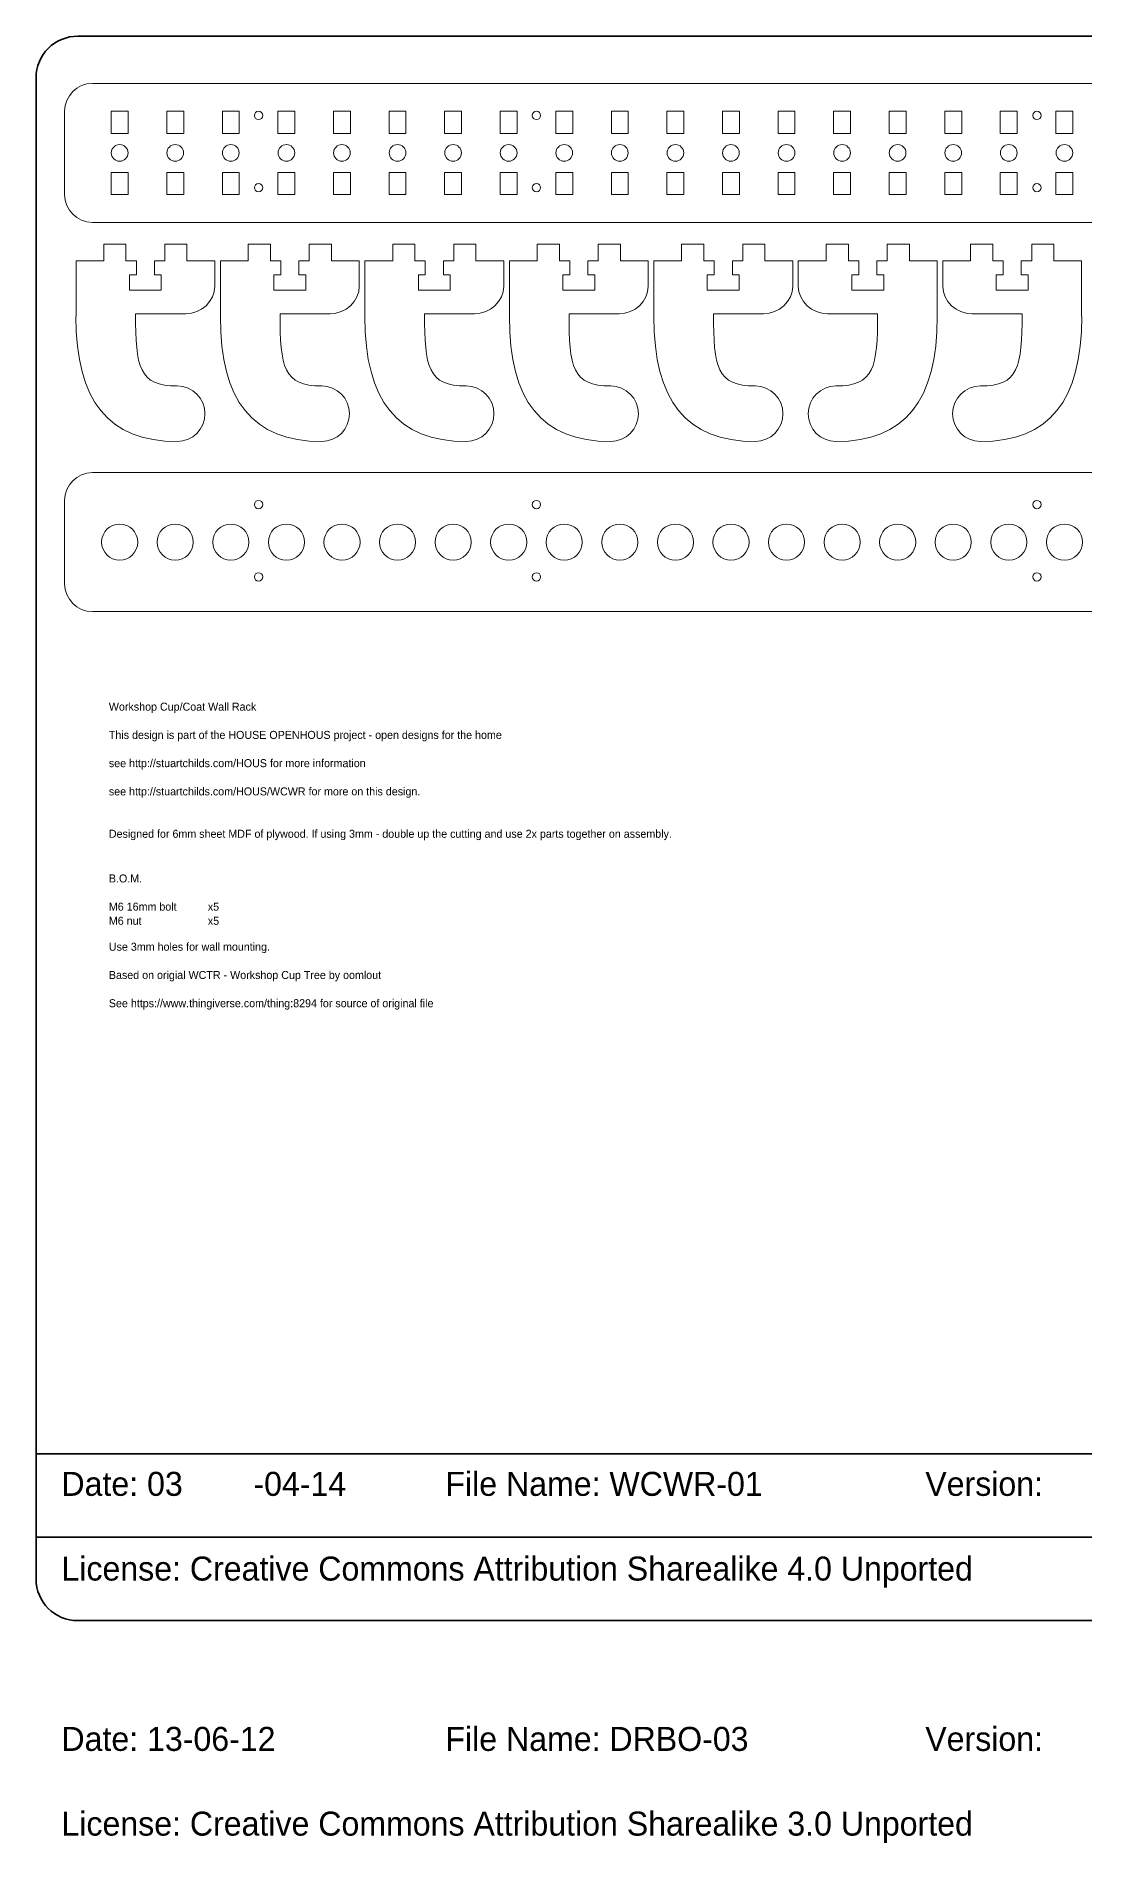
# Model space of a CAD drawing. Header units: inches. Extents: x 15 to 785, y -665 to -15.
# Drawn here: x 15 to 392, y -665 to -15 of the extents above; entities that cross this region are included whole.
import ezdxf

# ---------------------------------------------------------------- set-up
doc = ezdxf.new("R2010")
doc.units = ezdxf.units.IN
doc.header["$MEASUREMENT"] = 0
doc.layers.add('Layer 1', color=7, linetype='Continuous')

# ---------------------------------------------------------------- blocks, each defined once
blk = doc.blocks.new('block 2')
at = {"layer": 'Layer 1', "color": 179, "lineweight": 35, "true_color": 0x231f20}
blk.add_lwpolyline([(785, -555), (15, -555), (15, -525), (785, -525), (785, -555)], dxfattribs=at)
blk.add_open_spline([(785, -570), (785, -578.28), (778.28, -585), (770, -585), (770, -585), (30, -585), (30, -585), (21.72, -585), (15, -578.28), (15, -570), (15, -570), (15, -30), (15, -30), (15, -21.72), (21.72, -15), (30, -15), (30, -15), (770, -15), (770, -15), (778.28, -15), (785, -21.72), (785, -30), (785, -30), (785, -570), (785, -570)], degree=3, knots=[0, 0, 0, 0, 1, 1, 1, 2, 2, 2, 3, 3, 3, 4, 4, 4, 5, 5, 5, 6, 6, 6, 7, 7, 7, 8, 8, 8, 8], dxfattribs=at)

msp = doc.modelspace()

# ---------------------------------------------------------------- linework, layer by layer
at = {"layer": 'Layer 1', "color": 179, "lineweight": 9, "true_color": 0x231f20}
for points in [[(48.12, -42.01), (48.12, -50.01), (42.02, -50.01), (42.02, -42.01), (48.12, -42.01)], [(68.12, -42.01), (68.12, -50.01), (62.02, -50.01), (62.02, -42.01), (68.12, -42.01)], [(88.12, -42.01), (88.12, -50.01), (82.02, -50.01), (82.02, -42.01), (88.12, -42.01)], [(108.12, -42.01), (108.12, -50.01), (102.02, -50.01), (102.02, -42.01), (108.12, -42.01)], [(128.12, -42.01), (128.12, -50.01), (122.02, -50.01), (122.02, -42.01), (128.12, -42.01)], [(148.12, -42.01), (148.12, -50.01), (142.02, -50.01), (142.02, -42.01), (148.12, -42.01)], [(168.12, -42.01), (168.12, -50.01), (162.02, -50.01), (162.02, -42.01), (168.12, -42.01)], [(188.12, -42.01), (188.12, -50.01), (182.02, -50.01), (182.02, -42.01), (188.12, -42.01)], [(208.12, -42.01), (208.12, -50.01), (202.02, -50.01), (202.02, -42.01), (208.12, -42.01)], [(228.12, -42.01), (228.12, -50.01), (222.02, -50.01), (222.02, -42.01), (228.12, -42.01)], [(248.12, -42.01), (248.12, -50.01), (242.02, -50.01), (242.02, -42.01), (248.12, -42.01)], [(268.12, -42.01), (268.12, -50.01), (262.02, -50.01), (262.02, -42.01), (268.12, -42.01)], [(288.12, -42.01), (288.12, -50.01), (282.02, -50.01), (282.02, -42.01), (288.12, -42.01)], [(308.12, -42.01), (308.12, -50.01), (302.02, -50.01), (302.02, -42.01), (308.12, -42.01)], [(328.12, -42.01), (328.12, -50.01), (322.02, -50.01), (322.02, -42.01), (328.12, -42.01)], [(348.12, -42.01), (348.12, -50.01), (342.02, -50.01), (342.02, -42.01), (348.12, -42.01)], [(368.12, -42.01), (368.12, -50.01), (362.02, -50.01), (362.02, -42.01), (368.12, -42.01)], [(388.12, -42.01), (388.12, -50.01), (382.02, -50.01), (382.02, -42.01), (388.12, -42.01)], [(48.12, -64.01), (48.12, -72.01), (42.02, -72.01), (42.02, -64.01), (48.12, -64.01)], [(68.12, -64.01), (68.12, -72.01), (62.02, -72.01), (62.02, -64.01), (68.12, -64.01)], [(88.12, -64.01), (88.12, -72.01), (82.02, -72.01), (82.02, -64.01), (88.12, -64.01)], [(108.12, -64.01), (108.12, -72.01), (102.02, -72.01), (102.02, -64.01), (108.12, -64.01)], [(128.12, -64.01), (128.12, -72.01), (122.02, -72.01), (122.02, -64.01), (128.12, -64.01)], [(148.12, -64.01), (148.12, -72.01), (142.02, -72.01), (142.02, -64.01), (148.12, -64.01)], [(168.12, -64.01), (168.12, -72.01), (162.02, -72.01), (162.02, -64.01), (168.12, -64.01)], [(188.12, -64.01), (188.12, -72.01), (182.02, -72.01), (182.02, -64.01), (188.12, -64.01)], [(208.12, -64.01), (208.12, -72.01), (202.02, -72.01), (202.02, -64.01), (208.12, -64.01)], [(228.12, -64.01), (228.12, -72.01), (222.02, -72.01), (222.02, -64.01), (228.12, -64.01)], [(248.12, -64.01), (248.12, -72.01), (242.02, -72.01), (242.02, -64.01), (248.12, -64.01)], [(268.12, -64.01), (268.12, -72.01), (262.02, -72.01), (262.02, -64.01), (268.12, -64.01)], [(288.12, -64.01), (288.12, -72.01), (282.02, -72.01), (282.02, -64.01), (288.12, -64.01)], [(308.12, -64.01), (308.12, -72.01), (302.02, -72.01), (302.02, -64.01), (308.12, -64.01)], [(328.12, -64.01), (328.12, -72.01), (322.02, -72.01), (322.02, -64.01), (328.12, -64.01)], [(348.12, -64.01), (348.12, -72.01), (342.02, -72.01), (342.02, -64.01), (348.12, -64.01)], [(368.12, -64.01), (368.12, -72.01), (362.02, -72.01), (362.02, -64.01), (368.12, -64.01)], [(388.12, -64.01), (388.12, -72.01), (382.02, -72.01), (382.02, -64.01), (388.12, -64.01)]]:
    msp.add_lwpolyline(points, dxfattribs=at)
for points, knots in [([(545.27, -72.01), (545.27, -77.53), (540.79, -82.01), (535.27, -82.01), (535.27, -82.01), (35.27, -82.01), (35.27, -82.01), (29.75, -82.01), (25.27, -77.53), (25.27, -72.01), (25.27, -72.01), (25.27, -42.01), (25.27, -42.01), (25.27, -36.49), (29.75, -32.01), (35.27, -32.01), (35.27, -32.01), (535.27, -32.01), (535.27, -32.01), (540.79, -32.01), (545.27, -36.49), (545.27, -42.01), (545.27, -42.01), (545.27, -72.01), (545.27, -72.01)], [0, 0, 0, 0, 1, 1, 1, 2, 2, 2, 3, 3, 3, 4, 4, 4, 5, 5, 5, 6, 6, 6, 7, 7, 7, 8, 8, 8, 8]), ([(96.57, -43.51), (96.57, -44.34), (95.9, -45.01), (95.07, -45.01), (94.24, -45.01), (93.57, -44.34), (93.57, -43.51), (93.57, -42.68), (94.24, -42.01), (95.07, -42.01), (95.9, -42.01), (96.57, -42.68), (96.57, -43.51)], [0, 0, 0, 0, 1, 1, 1, 2, 2, 2, 3, 3, 3, 4, 4, 4, 4]), ([(196.57, -43.51), (196.57, -44.34), (195.9, -45.01), (195.07, -45.01), (194.24, -45.01), (193.57, -44.34), (193.57, -43.51), (193.57, -42.68), (194.24, -42.01), (195.07, -42.01), (195.9, -42.01), (196.57, -42.68), (196.57, -43.51)], [0, 0, 0, 0, 1, 1, 1, 2, 2, 2, 3, 3, 3, 4, 4, 4, 4]), ([(376.7, -43.51), (376.7, -44.34), (376.03, -45.01), (375.2, -45.01), (374.37, -45.01), (373.7, -44.34), (373.7, -43.51), (373.7, -42.68), (374.37, -42.01), (375.2, -42.01), (376.03, -42.01), (376.7, -42.68), (376.7, -43.51)], [0, 0, 0, 0, 1, 1, 1, 2, 2, 2, 3, 3, 3, 4, 4, 4, 4]), ([(48.07, -57.01), (48.07, -58.67), (46.73, -60.01), (45.07, -60.01), (43.42, -60.01), (42.07, -58.67), (42.07, -57.01), (42.07, -55.35), (43.42, -54.01), (45.07, -54.01), (46.73, -54.01), (48.07, -55.35), (48.07, -57.01)], [0, 0, 0, 0, 1, 1, 1, 2, 2, 2, 3, 3, 3, 4, 4, 4, 4]), ([(68.07, -57.01), (68.07, -58.67), (66.73, -60.01), (65.07, -60.01), (63.42, -60.01), (62.07, -58.67), (62.07, -57.01), (62.07, -55.35), (63.42, -54.01), (65.07, -54.01), (66.73, -54.01), (68.07, -55.35), (68.07, -57.01)], [0, 0, 0, 0, 1, 1, 1, 2, 2, 2, 3, 3, 3, 4, 4, 4, 4]), ([(88.07, -57.01), (88.07, -58.67), (86.73, -60.01), (85.07, -60.01), (83.42, -60.01), (82.07, -58.67), (82.07, -57.01), (82.07, -55.35), (83.42, -54.01), (85.07, -54.01), (86.73, -54.01), (88.07, -55.35), (88.07, -57.01)], [0, 0, 0, 0, 1, 1, 1, 2, 2, 2, 3, 3, 3, 4, 4, 4, 4]), ([(108.07, -57.01), (108.07, -58.67), (106.73, -60.01), (105.07, -60.01), (103.42, -60.01), (102.07, -58.67), (102.07, -57.01), (102.07, -55.35), (103.42, -54.01), (105.07, -54.01), (106.73, -54.01), (108.07, -55.35), (108.07, -57.01)], [0, 0, 0, 0, 1, 1, 1, 2, 2, 2, 3, 3, 3, 4, 4, 4, 4]), ([(128.07, -57.01), (128.07, -58.67), (126.73, -60.01), (125.07, -60.01), (123.42, -60.01), (122.07, -58.67), (122.07, -57.01), (122.07, -55.35), (123.42, -54.01), (125.07, -54.01), (126.73, -54.01), (128.07, -55.35), (128.07, -57.01)], [0, 0, 0, 0, 1, 1, 1, 2, 2, 2, 3, 3, 3, 4, 4, 4, 4]), ([(148.07, -57.01), (148.07, -58.67), (146.73, -60.01), (145.07, -60.01), (143.42, -60.01), (142.07, -58.67), (142.07, -57.01), (142.07, -55.35), (143.42, -54.01), (145.07, -54.01), (146.73, -54.01), (148.07, -55.35), (148.07, -57.01)], [0, 0, 0, 0, 1, 1, 1, 2, 2, 2, 3, 3, 3, 4, 4, 4, 4]), ([(168.07, -57.01), (168.07, -58.67), (166.73, -60.01), (165.07, -60.01), (163.42, -60.01), (162.07, -58.67), (162.07, -57.01), (162.07, -55.35), (163.42, -54.01), (165.07, -54.01), (166.73, -54.01), (168.07, -55.35), (168.07, -57.01)], [0, 0, 0, 0, 1, 1, 1, 2, 2, 2, 3, 3, 3, 4, 4, 4, 4]), ([(188.07, -57.01), (188.07, -58.67), (186.73, -60.01), (185.07, -60.01), (183.42, -60.01), (182.07, -58.67), (182.07, -57.01), (182.07, -55.35), (183.42, -54.01), (185.07, -54.01), (186.73, -54.01), (188.07, -55.35), (188.07, -57.01)], [0, 0, 0, 0, 1, 1, 1, 2, 2, 2, 3, 3, 3, 4, 4, 4, 4]), ([(208.07, -57.01), (208.07, -58.67), (206.73, -60.01), (205.07, -60.01), (203.42, -60.01), (202.07, -58.67), (202.07, -57.01), (202.07, -55.35), (203.42, -54.01), (205.07, -54.01), (206.73, -54.01), (208.07, -55.35), (208.07, -57.01)], [0, 0, 0, 0, 1, 1, 1, 2, 2, 2, 3, 3, 3, 4, 4, 4, 4]), ([(228.07, -57.01), (228.07, -58.67), (226.73, -60.01), (225.07, -60.01), (223.42, -60.01), (222.07, -58.67), (222.07, -57.01), (222.07, -55.35), (223.42, -54.01), (225.07, -54.01), (226.73, -54.01), (228.07, -55.35), (228.07, -57.01)], [0, 0, 0, 0, 1, 1, 1, 2, 2, 2, 3, 3, 3, 4, 4, 4, 4]), ([(248.07, -57.01), (248.07, -58.67), (246.73, -60.01), (245.07, -60.01), (243.42, -60.01), (242.07, -58.67), (242.07, -57.01), (242.07, -55.35), (243.42, -54.01), (245.07, -54.01), (246.73, -54.01), (248.07, -55.35), (248.07, -57.01)], [0, 0, 0, 0, 1, 1, 1, 2, 2, 2, 3, 3, 3, 4, 4, 4, 4]), ([(268.07, -57.01), (268.07, -58.67), (266.73, -60.01), (265.07, -60.01), (263.42, -60.01), (262.07, -58.67), (262.07, -57.01), (262.07, -55.35), (263.42, -54.01), (265.07, -54.01), (266.73, -54.01), (268.07, -55.35), (268.07, -57.01)], [0, 0, 0, 0, 1, 1, 1, 2, 2, 2, 3, 3, 3, 4, 4, 4, 4]), ([(288.07, -57.01), (288.07, -58.67), (286.73, -60.01), (285.07, -60.01), (283.42, -60.01), (282.07, -58.67), (282.07, -57.01), (282.07, -55.35), (283.42, -54.01), (285.07, -54.01), (286.73, -54.01), (288.07, -55.35), (288.07, -57.01)], [0, 0, 0, 0, 1, 1, 1, 2, 2, 2, 3, 3, 3, 4, 4, 4, 4]), ([(308.07, -57.01), (308.07, -58.67), (306.73, -60.01), (305.07, -60.01), (303.42, -60.01), (302.07, -58.67), (302.07, -57.01), (302.07, -55.35), (303.42, -54.01), (305.07, -54.01), (306.73, -54.01), (308.07, -55.35), (308.07, -57.01)], [0, 0, 0, 0, 1, 1, 1, 2, 2, 2, 3, 3, 3, 4, 4, 4, 4]), ([(328.07, -57.01), (328.07, -58.67), (326.73, -60.01), (325.07, -60.01), (323.42, -60.01), (322.07, -58.67), (322.07, -57.01), (322.07, -55.35), (323.42, -54.01), (325.07, -54.01), (326.73, -54.01), (328.07, -55.35), (328.07, -57.01)], [0, 0, 0, 0, 1, 1, 1, 2, 2, 2, 3, 3, 3, 4, 4, 4, 4]), ([(348.07, -57.01), (348.07, -58.67), (346.73, -60.01), (345.07, -60.01), (343.42, -60.01), (342.07, -58.67), (342.07, -57.01), (342.07, -55.35), (343.42, -54.01), (345.07, -54.01), (346.73, -54.01), (348.07, -55.35), (348.07, -57.01)], [0, 0, 0, 0, 1, 1, 1, 2, 2, 2, 3, 3, 3, 4, 4, 4, 4]), ([(368.08, -57.01), (368.08, -58.67), (366.73, -60.01), (365.08, -60.01), (363.42, -60.01), (362.07, -58.67), (362.07, -57.01), (362.07, -55.35), (363.42, -54.01), (365.08, -54.01), (366.73, -54.01), (368.08, -55.35), (368.08, -57.01)], [0, 0, 0, 0, 1, 1, 1, 2, 2, 2, 3, 3, 3, 4, 4, 4, 4]), ([(388.08, -57.01), (388.08, -58.67), (386.73, -60.01), (385.08, -60.01), (383.42, -60.01), (382.07, -58.67), (382.07, -57.01), (382.07, -55.35), (383.42, -54.01), (385.08, -54.01), (386.73, -54.01), (388.08, -55.35), (388.08, -57.01)], [0, 0, 0, 0, 1, 1, 1, 2, 2, 2, 3, 3, 3, 4, 4, 4, 4]), ([(96.57, -69.51), (96.57, -70.34), (95.9, -71.01), (95.07, -71.01), (94.24, -71.01), (93.57, -70.34), (93.57, -69.51), (93.57, -68.68), (94.24, -68.01), (95.07, -68.01), (95.9, -68.01), (96.57, -68.68), (96.57, -69.51)], [0, 0, 0, 0, 1, 1, 1, 2, 2, 2, 3, 3, 3, 4, 4, 4, 4]), ([(196.57, -69.51), (196.57, -70.34), (195.9, -71.01), (195.07, -71.01), (194.24, -71.01), (193.57, -70.34), (193.57, -69.51), (193.57, -68.68), (194.24, -68.01), (195.07, -68.01), (195.9, -68.01), (196.57, -68.68), (196.57, -69.51)], [0, 0, 0, 0, 1, 1, 1, 2, 2, 2, 3, 3, 3, 4, 4, 4, 4]), ([(376.7, -69.51), (376.7, -70.34), (376.03, -71.01), (375.2, -71.01), (374.37, -71.01), (373.7, -70.34), (373.7, -69.51), (373.7, -68.68), (374.37, -68.01), (375.2, -68.01), (376.03, -68.01), (376.7, -68.68), (376.7, -69.51)], [0, 0, 0, 0, 1, 1, 1, 2, 2, 2, 3, 3, 3, 4, 4, 4, 4]), ([(79.32, -104.92), (79.32, -110.44), (74.34, -114.86), (68.83, -114.86), (68.83, -114.86), (65.83, -114.86), (65.83, -114.86), (65.83, -114.86), (50.8, -114.86), (50.8, -114.86), (50.8, -134.17), (51.99, -140.84), (65.79, -140.84), (71.3, -140.84), (75.78, -145.31), (75.78, -150.83), (75.78, -156.35), (71.3, -160.82), (65.79, -160.82), (40.96, -160.82), (29.32, -146.2), (29.32, -115.86), (29.32, -115.86), (29.36, -115.86), (29.36, -115.86), (29.36, -115.86), (29.36, -95.88), (29.36, -95.88), (29.36, -95.88), (39.33, -95.88), (39.33, -95.88), (39.33, -95.88), (39.33, -95.85), (39.33, -95.85), (39.33, -95.85), (39.33, -89.86), (39.33, -89.86), (39.33, -89.86), (47.32, -89.86), (47.32, -89.86), (47.32, -89.86), (47.32, -95.85), (47.32, -95.85), (47.32, -95.85), (51.07, -95.85), (51.07, -95.85), (51.07, -95.85), (51.07, -100.85), (51.07, -100.85), (51.07, -100.85), (48.57, -100.85), (48.57, -100.85), (48.57, -100.85), (48.57, -106.34), (48.57, -106.34), (48.57, -106.34), (51.07, -106.34), (51.07, -106.34), (51.07, -106.34), (57.57, -106.34), (57.57, -106.34), (57.57, -106.34), (60.06, -106.34), (60.06, -106.34), (60.06, -106.34), (60.06, -100.85), (60.06, -100.85), (60.06, -100.85), (57.57, -100.85), (57.57, -100.85), (57.57, -100.85), (57.57, -95.85), (57.57, -95.85), (57.57, -95.85), (61.31, -95.85), (61.31, -95.85), (61.31, -95.85), (61.31, -89.86), (61.31, -89.86), (61.31, -89.86), (69.3, -89.86), (69.3, -89.86), (69.3, -89.86), (69.3, -95.85), (69.3, -95.85), (69.3, -95.85), (69.3, -95.88), (69.3, -95.88), (69.3, -95.88), (79.32, -95.88), (79.32, -95.88), (79.32, -95.88), (79.32, -104.92), (79.32, -104.92)], [0, 0, 0, 0, 1, 1, 1, 2, 2, 2, 3, 3, 3, 4, 4, 4, 5, 5, 5, 6, 6, 6, 7, 7, 7, 8, 8, 8, 9, 9, 9, 10, 10, 10, 11, 11, 11, 12, 12, 12, 13, 13, 13, 14, 14, 14, 15, 15, 15, 16, 16, 16, 17, 17, 17, 18, 18, 18, 19, 19, 19, 20, 20, 20, 21, 21, 21, 22, 22, 22, 23, 23, 23, 24, 24, 24, 25, 25, 25, 26, 26, 26, 27, 27, 27, 28, 28, 28, 29, 29, 29, 30, 30, 30, 31, 31, 31, 31]), ([(131.32, -104.92), (131.32, -110.44), (126.34, -114.86), (120.83, -114.86), (120.83, -114.86), (117.83, -114.86), (117.83, -114.86), (117.83, -114.86), (102.8, -114.86), (102.8, -114.86), (102.8, -134.17), (103.99, -140.84), (117.79, -140.84), (123.3, -140.84), (127.78, -145.31), (127.78, -150.83), (127.78, -156.35), (123.3, -160.82), (117.79, -160.82), (92.96, -160.82), (81.32, -146.2), (81.32, -115.86), (81.32, -115.86), (81.36, -115.86), (81.36, -115.86), (81.36, -115.86), (81.36, -95.88), (81.36, -95.88), (81.36, -95.88), (91.33, -95.88), (91.33, -95.88), (91.33, -95.88), (91.33, -95.85), (91.33, -95.85), (91.33, -95.85), (91.33, -89.86), (91.33, -89.86), (91.33, -89.86), (99.32, -89.86), (99.32, -89.86), (99.32, -89.86), (99.32, -95.85), (99.32, -95.85), (99.32, -95.85), (103.07, -95.85), (103.07, -95.85), (103.07, -95.85), (103.07, -100.85), (103.07, -100.85), (103.07, -100.85), (100.57, -100.85), (100.57, -100.85), (100.57, -100.85), (100.57, -106.34), (100.57, -106.34), (100.57, -106.34), (103.07, -106.34), (103.07, -106.34), (103.07, -106.34), (109.57, -106.34), (109.57, -106.34), (109.57, -106.34), (112.06, -106.34), (112.06, -106.34), (112.06, -106.34), (112.06, -100.85), (112.06, -100.85), (112.06, -100.85), (109.57, -100.85), (109.57, -100.85), (109.57, -100.85), (109.57, -95.85), (109.57, -95.85), (109.57, -95.85), (113.31, -95.85), (113.31, -95.85), (113.31, -95.85), (113.31, -89.86), (113.31, -89.86), (113.31, -89.86), (121.31, -89.86), (121.31, -89.86), (121.31, -89.86), (121.31, -95.85), (121.31, -95.85), (121.31, -95.85), (121.31, -95.88), (121.31, -95.88), (121.31, -95.88), (131.32, -95.88), (131.32, -95.88), (131.32, -95.88), (131.32, -104.92), (131.32, -104.92)], [0, 0, 0, 0, 1, 1, 1, 2, 2, 2, 3, 3, 3, 4, 4, 4, 5, 5, 5, 6, 6, 6, 7, 7, 7, 8, 8, 8, 9, 9, 9, 10, 10, 10, 11, 11, 11, 12, 12, 12, 13, 13, 13, 14, 14, 14, 15, 15, 15, 16, 16, 16, 17, 17, 17, 18, 18, 18, 19, 19, 19, 20, 20, 20, 21, 21, 21, 22, 22, 22, 23, 23, 23, 24, 24, 24, 25, 25, 25, 26, 26, 26, 27, 27, 27, 28, 28, 28, 29, 29, 29, 30, 30, 30, 31, 31, 31, 31]), ([(183.32, -104.92), (183.32, -110.44), (178.34, -114.86), (172.83, -114.86), (172.83, -114.86), (169.83, -114.86), (169.83, -114.86), (169.83, -114.86), (154.8, -114.86), (154.8, -114.86), (154.8, -134.17), (155.99, -140.84), (169.79, -140.84), (175.3, -140.84), (179.78, -145.31), (179.78, -150.83), (179.78, -156.35), (175.3, -160.82), (169.79, -160.82), (144.96, -160.82), (133.32, -146.2), (133.32, -115.86), (133.32, -115.86), (133.36, -115.86), (133.36, -115.86), (133.36, -115.86), (133.36, -95.88), (133.36, -95.88), (133.36, -95.88), (143.33, -95.88), (143.33, -95.88), (143.33, -95.88), (143.33, -95.85), (143.33, -95.85), (143.33, -95.85), (143.33, -89.86), (143.33, -89.86), (143.33, -89.86), (151.32, -89.86), (151.32, -89.86), (151.32, -89.86), (151.32, -95.85), (151.32, -95.85), (151.32, -95.85), (155.07, -95.85), (155.07, -95.85), (155.07, -95.85), (155.07, -100.85), (155.07, -100.85), (155.07, -100.85), (152.57, -100.85), (152.57, -100.85), (152.57, -100.85), (152.57, -106.34), (152.57, -106.34), (152.57, -106.34), (155.07, -106.34), (155.07, -106.34), (155.07, -106.34), (161.57, -106.34), (161.57, -106.34), (161.57, -106.34), (164.06, -106.34), (164.06, -106.34), (164.06, -106.34), (164.06, -100.85), (164.06, -100.85), (164.06, -100.85), (161.57, -100.85), (161.57, -100.85), (161.57, -100.85), (161.57, -95.85), (161.57, -95.85), (161.57, -95.85), (165.31, -95.85), (165.31, -95.85), (165.31, -95.85), (165.31, -89.86), (165.31, -89.86), (165.31, -89.86), (173.31, -89.86), (173.31, -89.86), (173.31, -89.86), (173.31, -95.85), (173.31, -95.85), (173.31, -95.85), (173.31, -95.88), (173.31, -95.88), (173.31, -95.88), (183.32, -95.88), (183.32, -95.88), (183.32, -95.88), (183.32, -104.92), (183.32, -104.92)], [0, 0, 0, 0, 1, 1, 1, 2, 2, 2, 3, 3, 3, 4, 4, 4, 5, 5, 5, 6, 6, 6, 7, 7, 7, 8, 8, 8, 9, 9, 9, 10, 10, 10, 11, 11, 11, 12, 12, 12, 13, 13, 13, 14, 14, 14, 15, 15, 15, 16, 16, 16, 17, 17, 17, 18, 18, 18, 19, 19, 19, 20, 20, 20, 21, 21, 21, 22, 22, 22, 23, 23, 23, 24, 24, 24, 25, 25, 25, 26, 26, 26, 27, 27, 27, 28, 28, 28, 29, 29, 29, 30, 30, 30, 31, 31, 31, 31]), ([(235.32, -104.92), (235.32, -110.44), (230.34, -114.86), (224.83, -114.86), (224.83, -114.86), (221.83, -114.86), (221.83, -114.86), (221.83, -114.86), (206.8, -114.86), (206.8, -114.86), (206.8, -134.17), (207.99, -140.84), (221.79, -140.84), (227.3, -140.84), (231.78, -145.31), (231.78, -150.83), (231.78, -156.35), (227.3, -160.82), (221.79, -160.82), (196.96, -160.82), (185.32, -146.2), (185.32, -115.86), (185.32, -115.86), (185.36, -115.86), (185.36, -115.86), (185.36, -115.86), (185.36, -95.88), (185.36, -95.88), (185.36, -95.88), (195.33, -95.88), (195.33, -95.88), (195.33, -95.88), (195.33, -95.85), (195.33, -95.85), (195.33, -95.85), (195.33, -89.86), (195.33, -89.86), (195.33, -89.86), (203.32, -89.86), (203.32, -89.86), (203.32, -89.86), (203.32, -95.85), (203.32, -95.85), (203.32, -95.85), (207.07, -95.85), (207.07, -95.85), (207.07, -95.85), (207.07, -100.85), (207.07, -100.85), (207.07, -100.85), (204.57, -100.85), (204.57, -100.85), (204.57, -100.85), (204.57, -106.34), (204.57, -106.34), (204.57, -106.34), (207.07, -106.34), (207.07, -106.34), (207.07, -106.34), (213.57, -106.34), (213.57, -106.34), (213.57, -106.34), (216.06, -106.34), (216.06, -106.34), (216.06, -106.34), (216.06, -100.85), (216.06, -100.85), (216.06, -100.85), (213.57, -100.85), (213.57, -100.85), (213.57, -100.85), (213.57, -95.85), (213.57, -95.85), (213.57, -95.85), (217.31, -95.85), (217.31, -95.85), (217.31, -95.85), (217.31, -89.86), (217.31, -89.86), (217.31, -89.86), (225.31, -89.86), (225.31, -89.86), (225.31, -89.86), (225.31, -95.85), (225.31, -95.85), (225.31, -95.85), (225.31, -95.88), (225.31, -95.88), (225.31, -95.88), (235.32, -95.88), (235.32, -95.88), (235.32, -95.88), (235.32, -104.92), (235.32, -104.92)], [0, 0, 0, 0, 1, 1, 1, 2, 2, 2, 3, 3, 3, 4, 4, 4, 5, 5, 5, 6, 6, 6, 7, 7, 7, 8, 8, 8, 9, 9, 9, 10, 10, 10, 11, 11, 11, 12, 12, 12, 13, 13, 13, 14, 14, 14, 15, 15, 15, 16, 16, 16, 17, 17, 17, 18, 18, 18, 19, 19, 19, 20, 20, 20, 21, 21, 21, 22, 22, 22, 23, 23, 23, 24, 24, 24, 25, 25, 25, 26, 26, 26, 27, 27, 27, 28, 28, 28, 29, 29, 29, 30, 30, 30, 31, 31, 31, 31]), ([(287.32, -104.92), (287.32, -110.44), (282.35, -114.86), (276.83, -114.86), (276.83, -114.86), (273.83, -114.86), (273.83, -114.86), (273.83, -114.86), (258.8, -114.86), (258.8, -114.86), (258.8, -134.17), (259.99, -140.84), (273.79, -140.84), (279.3, -140.84), (283.78, -145.31), (283.78, -150.83), (283.78, -156.35), (279.3, -160.82), (273.79, -160.82), (248.96, -160.82), (237.32, -146.2), (237.32, -115.86), (237.32, -115.86), (237.36, -115.86), (237.36, -115.86), (237.36, -115.86), (237.36, -95.88), (237.36, -95.88), (237.36, -95.88), (247.33, -95.88), (247.33, -95.88), (247.33, -95.88), (247.33, -95.85), (247.33, -95.85), (247.33, -95.85), (247.33, -89.86), (247.33, -89.86), (247.33, -89.86), (255.32, -89.86), (255.32, -89.86), (255.32, -89.86), (255.32, -95.85), (255.32, -95.85), (255.32, -95.85), (259.07, -95.85), (259.07, -95.85), (259.07, -95.85), (259.07, -100.85), (259.07, -100.85), (259.07, -100.85), (256.57, -100.85), (256.57, -100.85), (256.57, -100.85), (256.57, -106.34), (256.57, -106.34), (256.57, -106.34), (259.07, -106.34), (259.07, -106.34), (259.07, -106.34), (265.57, -106.34), (265.57, -106.34), (265.57, -106.34), (268.06, -106.34), (268.06, -106.34), (268.06, -106.34), (268.06, -100.85), (268.06, -100.85), (268.06, -100.85), (265.57, -100.85), (265.57, -100.85), (265.57, -100.85), (265.57, -95.85), (265.57, -95.85), (265.57, -95.85), (269.31, -95.85), (269.31, -95.85), (269.31, -95.85), (269.31, -89.86), (269.31, -89.86), (269.31, -89.86), (277.31, -89.86), (277.31, -89.86), (277.31, -89.86), (277.31, -95.85), (277.31, -95.85), (277.31, -95.85), (277.31, -95.88), (277.31, -95.88), (277.31, -95.88), (287.32, -95.88), (287.32, -95.88), (287.32, -95.88), (287.32, -104.92), (287.32, -104.92)], [0, 0, 0, 0, 1, 1, 1, 2, 2, 2, 3, 3, 3, 4, 4, 4, 5, 5, 5, 6, 6, 6, 7, 7, 7, 8, 8, 8, 9, 9, 9, 10, 10, 10, 11, 11, 11, 12, 12, 12, 13, 13, 13, 14, 14, 14, 15, 15, 15, 16, 16, 16, 17, 17, 17, 18, 18, 18, 19, 19, 19, 20, 20, 20, 21, 21, 21, 22, 22, 22, 23, 23, 23, 24, 24, 24, 25, 25, 25, 26, 26, 26, 27, 27, 27, 28, 28, 28, 29, 29, 29, 30, 30, 30, 31, 31, 31, 31]), ([(289.32, -104.92), (289.32, -110.44), (294.29, -114.86), (299.81, -114.86), (299.81, -114.86), (302.81, -114.86), (302.81, -114.86), (302.81, -114.86), (317.84, -114.86), (317.84, -114.86), (317.84, -134.17), (316.64, -140.84), (302.85, -140.84), (297.33, -140.84), (292.86, -145.31), (292.86, -150.83), (292.86, -156.35), (297.33, -160.82), (302.85, -160.82), (327.68, -160.82), (339.32, -146.2), (339.32, -115.86), (339.32, -115.86), (339.27, -115.86), (339.27, -115.86), (339.27, -115.86), (339.27, -95.88), (339.27, -95.88), (339.27, -95.88), (329.31, -95.88), (329.31, -95.88), (329.31, -95.88), (329.3, -95.85), (329.3, -95.85), (329.3, -95.85), (329.3, -89.86), (329.3, -89.86), (329.3, -89.86), (321.31, -89.86), (321.31, -89.86), (321.31, -89.86), (321.31, -95.85), (321.31, -95.85), (321.31, -95.85), (317.57, -95.85), (317.57, -95.85), (317.57, -95.85), (317.57, -100.85), (317.57, -100.85), (317.57, -100.85), (320.06, -100.85), (320.06, -100.85), (320.06, -100.85), (320.06, -106.34), (320.06, -106.34), (320.06, -106.34), (317.57, -106.34), (317.57, -106.34), (317.57, -106.34), (311.07, -106.34), (311.07, -106.34), (311.07, -106.34), (308.57, -106.34), (308.57, -106.34), (308.57, -106.34), (308.57, -100.85), (308.57, -100.85), (308.57, -100.85), (311.07, -100.85), (311.07, -100.85), (311.07, -100.85), (311.07, -95.85), (311.07, -95.85), (311.07, -95.85), (307.32, -95.85), (307.32, -95.85), (307.32, -95.85), (307.32, -89.86), (307.32, -89.86), (307.32, -89.86), (299.33, -89.86), (299.33, -89.86), (299.33, -89.86), (299.33, -95.85), (299.33, -95.85), (299.33, -95.85), (299.33, -95.88), (299.33, -95.88), (299.33, -95.88), (289.32, -95.88), (289.32, -95.88), (289.32, -95.88), (289.32, -104.92), (289.32, -104.92)], [0, 0, 0, 0, 1, 1, 1, 2, 2, 2, 3, 3, 3, 4, 4, 4, 5, 5, 5, 6, 6, 6, 7, 7, 7, 8, 8, 8, 9, 9, 9, 10, 10, 10, 11, 11, 11, 12, 12, 12, 13, 13, 13, 14, 14, 14, 15, 15, 15, 16, 16, 16, 17, 17, 17, 18, 18, 18, 19, 19, 19, 20, 20, 20, 21, 21, 21, 22, 22, 22, 23, 23, 23, 24, 24, 24, 25, 25, 25, 26, 26, 26, 27, 27, 27, 28, 28, 28, 29, 29, 29, 30, 30, 30, 31, 31, 31, 31]), ([(341.32, -104.92), (341.32, -110.44), (346.29, -114.86), (351.81, -114.86), (351.81, -114.86), (354.81, -114.86), (354.81, -114.86), (354.81, -114.86), (369.84, -114.86), (369.84, -114.86), (369.84, -134.17), (368.64, -140.84), (354.85, -140.84), (349.33, -140.84), (344.86, -145.31), (344.86, -150.83), (344.86, -156.35), (349.33, -160.82), (354.85, -160.82), (379.68, -160.82), (391.32, -146.2), (391.32, -115.86), (391.32, -115.86), (391.27, -115.86), (391.27, -115.86), (391.27, -115.86), (391.27, -95.88), (391.27, -95.88), (391.27, -95.88), (381.31, -95.88), (381.31, -95.88), (381.31, -95.88), (381.31, -95.85), (381.31, -95.85), (381.31, -95.85), (381.31, -89.86), (381.31, -89.86), (381.31, -89.86), (373.31, -89.86), (373.31, -89.86), (373.31, -89.86), (373.31, -95.85), (373.31, -95.85), (373.31, -95.85), (369.57, -95.85), (369.57, -95.85), (369.57, -95.85), (369.57, -100.85), (369.57, -100.85), (369.57, -100.85), (372.06, -100.85), (372.06, -100.85), (372.06, -100.85), (372.06, -106.34), (372.06, -106.34), (372.06, -106.34), (369.57, -106.34), (369.57, -106.34), (369.57, -106.34), (363.07, -106.34), (363.07, -106.34), (363.07, -106.34), (360.57, -106.34), (360.57, -106.34), (360.57, -106.34), (360.57, -100.85), (360.57, -100.85), (360.57, -100.85), (363.07, -100.85), (363.07, -100.85), (363.07, -100.85), (363.07, -95.85), (363.07, -95.85), (363.07, -95.85), (359.32, -95.85), (359.32, -95.85), (359.32, -95.85), (359.32, -89.86), (359.32, -89.86), (359.32, -89.86), (351.33, -89.86), (351.33, -89.86), (351.33, -89.86), (351.33, -95.85), (351.33, -95.85), (351.33, -95.85), (351.33, -95.88), (351.33, -95.88), (351.33, -95.88), (341.32, -95.88), (341.32, -95.88), (341.32, -95.88), (341.32, -104.92), (341.32, -104.92)], [0, 0, 0, 0, 1, 1, 1, 2, 2, 2, 3, 3, 3, 4, 4, 4, 5, 5, 5, 6, 6, 6, 7, 7, 7, 8, 8, 8, 9, 9, 9, 10, 10, 10, 11, 11, 11, 12, 12, 12, 13, 13, 13, 14, 14, 14, 15, 15, 15, 16, 16, 16, 17, 17, 17, 18, 18, 18, 19, 19, 19, 20, 20, 20, 21, 21, 21, 22, 22, 22, 23, 23, 23, 24, 24, 24, 25, 25, 25, 26, 26, 26, 27, 27, 27, 28, 28, 28, 29, 29, 29, 30, 30, 30, 31, 31, 31, 31]), ([(545.27, -212.01), (545.27, -217.53), (540.79, -222.01), (535.27, -222.01), (535.27, -222.01), (35.27, -222.01), (35.27, -222.01), (29.75, -222.01), (25.27, -217.53), (25.27, -212.01), (25.27, -212.01), (25.27, -182.01), (25.27, -182.01), (25.27, -176.49), (29.75, -172.01), (35.27, -172.01), (35.27, -172.01), (535.27, -172.01), (535.27, -172.01), (540.79, -172.01), (545.27, -176.49), (545.27, -182.01), (545.27, -182.01), (545.27, -212.01), (545.27, -212.01)], [0, 0, 0, 0, 1, 1, 1, 2, 2, 2, 3, 3, 3, 4, 4, 4, 5, 5, 5, 6, 6, 6, 7, 7, 7, 8, 8, 8, 8]), ([(96.57, -183.51), (96.57, -184.34), (95.9, -185.01), (95.07, -185.01), (94.24, -185.01), (93.57, -184.34), (93.57, -183.51), (93.57, -182.68), (94.24, -182.01), (95.07, -182.01), (95.9, -182.01), (96.57, -182.68), (96.57, -183.51)], [0, 0, 0, 0, 1, 1, 1, 2, 2, 2, 3, 3, 3, 4, 4, 4, 4]), ([(196.57, -183.51), (196.57, -184.34), (195.9, -185.01), (195.07, -185.01), (194.24, -185.01), (193.57, -184.34), (193.57, -183.51), (193.57, -182.68), (194.24, -182.01), (195.07, -182.01), (195.9, -182.01), (196.57, -182.68), (196.57, -183.51)], [0, 0, 0, 0, 1, 1, 1, 2, 2, 2, 3, 3, 3, 4, 4, 4, 4]), ([(376.7, -183.51), (376.7, -184.34), (376.03, -185.01), (375.2, -185.01), (374.37, -185.01), (373.7, -184.34), (373.7, -183.51), (373.7, -182.68), (374.37, -182.01), (375.2, -182.01), (376.03, -182.01), (376.7, -182.68), (376.7, -183.51)], [0, 0, 0, 0, 1, 1, 1, 2, 2, 2, 3, 3, 3, 4, 4, 4, 4]), ([(51.57, -197.01), (51.57, -200.6), (48.66, -203.51), (45.07, -203.51), (41.49, -203.51), (38.57, -200.6), (38.57, -197.01), (38.57, -193.42), (41.49, -190.51), (45.07, -190.51), (48.66, -190.51), (51.57, -193.42), (51.57, -197.01)], [0, 0, 0, 0, 1, 1, 1, 2, 2, 2, 3, 3, 3, 4, 4, 4, 4]), ([(71.57, -197.01), (71.57, -200.6), (68.66, -203.51), (65.07, -203.51), (61.49, -203.51), (58.57, -200.6), (58.57, -197.01), (58.57, -193.42), (61.49, -190.51), (65.07, -190.51), (68.66, -190.51), (71.57, -193.42), (71.57, -197.01)], [0, 0, 0, 0, 1, 1, 1, 2, 2, 2, 3, 3, 3, 4, 4, 4, 4]), ([(91.57, -197.01), (91.57, -200.6), (88.66, -203.51), (85.08, -203.51), (81.49, -203.51), (78.57, -200.6), (78.57, -197.01), (78.57, -193.42), (81.49, -190.51), (85.08, -190.51), (88.66, -190.51), (91.57, -193.42), (91.57, -197.01)], [0, 0, 0, 0, 1, 1, 1, 2, 2, 2, 3, 3, 3, 4, 4, 4, 4]), ([(111.58, -197.01), (111.58, -200.6), (108.66, -203.51), (105.08, -203.51), (101.49, -203.51), (98.58, -200.6), (98.58, -197.01), (98.58, -193.42), (101.49, -190.51), (105.08, -190.51), (108.66, -190.51), (111.58, -193.42), (111.58, -197.01)], [0, 0, 0, 0, 1, 1, 1, 2, 2, 2, 3, 3, 3, 4, 4, 4, 4]), ([(131.58, -197.01), (131.58, -200.6), (128.66, -203.51), (125.08, -203.51), (121.49, -203.51), (118.58, -200.6), (118.58, -197.01), (118.58, -193.42), (121.49, -190.51), (125.08, -190.51), (128.66, -190.51), (131.58, -193.42), (131.58, -197.01)], [0, 0, 0, 0, 1, 1, 1, 2, 2, 2, 3, 3, 3, 4, 4, 4, 4]), ([(151.58, -197.01), (151.58, -200.6), (148.66, -203.51), (145.08, -203.51), (141.49, -203.51), (138.58, -200.6), (138.58, -197.01), (138.58, -193.42), (141.49, -190.51), (145.08, -190.51), (148.66, -190.51), (151.58, -193.42), (151.58, -197.01)], [0, 0, 0, 0, 1, 1, 1, 2, 2, 2, 3, 3, 3, 4, 4, 4, 4]), ([(171.58, -197.01), (171.58, -200.6), (168.67, -203.51), (165.08, -203.51), (161.49, -203.51), (158.58, -200.6), (158.58, -197.01), (158.58, -193.42), (161.49, -190.51), (165.08, -190.51), (168.67, -190.51), (171.58, -193.42), (171.58, -197.01)], [0, 0, 0, 0, 1, 1, 1, 2, 2, 2, 3, 3, 3, 4, 4, 4, 4]), ([(191.58, -197.01), (191.58, -200.6), (188.67, -203.51), (185.08, -203.51), (181.49, -203.51), (178.58, -200.6), (178.58, -197.01), (178.58, -193.42), (181.49, -190.51), (185.08, -190.51), (188.67, -190.51), (191.58, -193.42), (191.58, -197.01)], [0, 0, 0, 0, 1, 1, 1, 2, 2, 2, 3, 3, 3, 4, 4, 4, 4]), ([(211.58, -197.01), (211.58, -200.6), (208.67, -203.51), (205.08, -203.51), (201.49, -203.51), (198.58, -200.6), (198.58, -197.01), (198.58, -193.42), (201.49, -190.51), (205.08, -190.51), (208.67, -190.51), (211.58, -193.42), (211.58, -197.01)], [0, 0, 0, 0, 1, 1, 1, 2, 2, 2, 3, 3, 3, 4, 4, 4, 4]), ([(231.58, -197.01), (231.58, -200.6), (228.67, -203.51), (225.08, -203.51), (221.49, -203.51), (218.58, -200.6), (218.58, -197.01), (218.58, -193.42), (221.49, -190.51), (225.08, -190.51), (228.67, -190.51), (231.58, -193.42), (231.58, -197.01)], [0, 0, 0, 0, 1, 1, 1, 2, 2, 2, 3, 3, 3, 4, 4, 4, 4]), ([(251.58, -197.01), (251.58, -200.6), (248.67, -203.51), (245.08, -203.51), (241.49, -203.51), (238.58, -200.6), (238.58, -197.01), (238.58, -193.42), (241.49, -190.51), (245.08, -190.51), (248.67, -190.51), (251.58, -193.42), (251.58, -197.01)], [0, 0, 0, 0, 1, 1, 1, 2, 2, 2, 3, 3, 3, 4, 4, 4, 4]), ([(271.58, -197.01), (271.58, -200.6), (268.67, -203.51), (265.08, -203.51), (261.49, -203.51), (258.58, -200.6), (258.58, -197.01), (258.58, -193.42), (261.49, -190.51), (265.08, -190.51), (268.67, -190.51), (271.58, -193.42), (271.58, -197.01)], [0, 0, 0, 0, 1, 1, 1, 2, 2, 2, 3, 3, 3, 4, 4, 4, 4]), ([(291.58, -197.01), (291.58, -200.6), (288.67, -203.51), (285.08, -203.51), (281.49, -203.51), (278.58, -200.6), (278.58, -197.01), (278.58, -193.42), (281.49, -190.51), (285.08, -190.51), (288.67, -190.51), (291.58, -193.42), (291.58, -197.01)], [0, 0, 0, 0, 1, 1, 1, 2, 2, 2, 3, 3, 3, 4, 4, 4, 4]), ([(311.58, -197.01), (311.58, -200.6), (308.67, -203.51), (305.08, -203.51), (301.49, -203.51), (298.58, -200.6), (298.58, -197.01), (298.58, -193.42), (301.49, -190.51), (305.08, -190.51), (308.67, -190.51), (311.58, -193.42), (311.58, -197.01)], [0, 0, 0, 0, 1, 1, 1, 2, 2, 2, 3, 3, 3, 4, 4, 4, 4]), ([(331.58, -197.01), (331.58, -200.6), (328.67, -203.51), (325.08, -203.51), (321.49, -203.51), (318.58, -200.6), (318.58, -197.01), (318.58, -193.42), (321.49, -190.51), (325.08, -190.51), (328.67, -190.51), (331.58, -193.42), (331.58, -197.01)], [0, 0, 0, 0, 1, 1, 1, 2, 2, 2, 3, 3, 3, 4, 4, 4, 4]), ([(351.58, -197.01), (351.58, -200.6), (348.67, -203.51), (345.08, -203.51), (341.49, -203.51), (338.58, -200.6), (338.58, -197.01), (338.58, -193.42), (341.49, -190.51), (345.08, -190.51), (348.67, -190.51), (351.58, -193.42), (351.58, -197.01)], [0, 0, 0, 0, 1, 1, 1, 2, 2, 2, 3, 3, 3, 4, 4, 4, 4]), ([(371.58, -197.01), (371.58, -200.6), (368.67, -203.51), (365.08, -203.51), (361.49, -203.51), (358.58, -200.6), (358.58, -197.01), (358.58, -193.42), (361.49, -190.51), (365.08, -190.51), (368.67, -190.51), (371.58, -193.42), (371.58, -197.01)], [0, 0, 0, 0, 1, 1, 1, 2, 2, 2, 3, 3, 3, 4, 4, 4, 4]), ([(391.58, -197.01), (391.58, -200.6), (388.67, -203.51), (385.08, -203.51), (381.49, -203.51), (378.58, -200.6), (378.58, -197.01), (378.58, -193.42), (381.49, -190.51), (385.08, -190.51), (388.67, -190.51), (391.58, -193.42), (391.58, -197.01)], [0, 0, 0, 0, 1, 1, 1, 2, 2, 2, 3, 3, 3, 4, 4, 4, 4]), ([(96.57, -209.51), (96.57, -210.34), (95.9, -211.01), (95.07, -211.01), (94.24, -211.01), (93.57, -210.34), (93.57, -209.51), (93.57, -208.68), (94.24, -208.01), (95.07, -208.01), (95.9, -208.01), (96.57, -208.68), (96.57, -209.51)], [0, 0, 0, 0, 1, 1, 1, 2, 2, 2, 3, 3, 3, 4, 4, 4, 4]), ([(196.57, -209.51), (196.57, -210.34), (195.9, -211.01), (195.07, -211.01), (194.24, -211.01), (193.57, -210.34), (193.57, -209.51), (193.57, -208.68), (194.24, -208.01), (195.07, -208.01), (195.9, -208.01), (196.57, -208.68), (196.57, -209.51)], [0, 0, 0, 0, 1, 1, 1, 2, 2, 2, 3, 3, 3, 4, 4, 4, 4]), ([(376.7, -209.51), (376.7, -210.34), (376.03, -211.01), (375.2, -211.01), (374.37, -211.01), (373.7, -210.34), (373.7, -209.51), (373.7, -208.68), (374.37, -208.01), (375.2, -208.01), (376.03, -208.01), (376.7, -208.68), (376.7, -209.51)], [0, 0, 0, 0, 1, 1, 1, 2, 2, 2, 3, 3, 3, 4, 4, 4, 4])]:
    msp.add_open_spline(points, degree=3, knots=knots, dxfattribs=at)

# ---------------------------------------------------------------- block references
at = {"layer": 'Layer 1'}
msp.add_blockref('block 2', (0, 0), dxfattribs=at)

# ---------------------------------------------------------------- texts
at = {"layer": 'Layer 1', "color": 179, "true_color": 0x231f20, "attachment_point": 7}
for s, insert, char_height in [('\\fEng_HelvLine Normal|b0|i0|c0|p34;\\W1;Workshop Cup/Coat Wall Rack', (41.18, -258.52), 2.8787), ('\\fEng_HelvLine Normal|b0|i0|c0|p34;\\W1;This design is part of the HOUSE OPENHOUS project - open designs for the home', (41.18, -268.68), 2.87867), ('\\fEng_HelvLine Normal|b0|i0|c0|p34;\\W1;see http://stuartchilds.com/HOUS for more information', (41.18, -278.84), 2.8787), ('\\fEng_HelvLine Normal|b0|i0|c0|p34;\\W1;see http://stuartchilds.com/HOUS/WCWR for more on this design.', (41.18, -289), 2.87867), ('\\fEng_HelvLine Normal|b0|i0|c0|p34;\\W1;Designed for 6mm sheet MDF of plywood. If using 3mm - double up the cutting and use 2x parts together on assembly.', (41.18, -304.24), 2.87867), ('\\fEng_HelvLine Normal|b0|i0|c0|p34;\\W1;B.O.M.', (41.18, -319.48), 2.8787), ('\\fEng_HelvLine Normal|b0|i0|c0|p34;\\W1;M6 16mm bolt^I^Ix5', (41.18, -329.64), 2.8787), ('\\fEng_HelvLine Normal|b0|i0|c0|p34;\\W1;M6 nut  ^I^I^Ix5', (41.18, -334.72), 2.8787), ('\\fEng_HelvLine Normal|b0|i0|c0|p34;\\W1;Use 3mm holes for wall mounting.', (41.18, -344.88), 2.8787), ('\\fEng_HelvLine Normal|b0|i0|c0|p34;\\W1;Based on origial WCTR - Workshop Cup Tree by oomlout', (41.18, -355.04), 2.8787), ('\\fEng_HelvLine Normal|b0|i0|c0|p34;\\W1;See https://www.thingiverse.com/thing:8294 for source of original file', (41.18, -365.2), 2.87867), ('\\fEng_HelvLine Normal|b0|i0|c0|p34;\\W1;Date: 03^I-04-14^I^IFile Name: WCWR-01^I^IVersion:^I^IContributor: Stuart Childs stuchilds\\fMyriad Pro|b0|i0|c0|p34;@\\fEng_HelvLine Normal|b0|i0|c0|p34;gmail.com^I^I', (24.12, -542.71), 8.636), ('\\fEng_HelvLine Normal|b0|i0|c0|p34;\\W1;License: Creative Commons Attribution Sharealike 4.0 Unported^I^I', (24.12, -573.19), 8.636), ('\\fEng_HelvLine Normal|b0|i0|c0|p34;\\W1;Date: 13-06-12^I^IFile Name: DRBO-03^I^IVersion:^I^IContributor: Stuart Childs stuchilds\\fMyriad Pro|b0|i0|c0|p34;@\\fEng_HelvLine Normal|b0|i0|c0|p34;gmail.com^I^I', (24.12, -634.46), 8.636), ('\\fEng_HelvLine Normal|b0|i0|c0|p34;\\W1;License: Creative Commons Attribution Sharealike 3.0 Unported^I^I', (24.12, -664.94), 8.636)]:
    msp.add_mtext(s, dxfattribs=dict(at, insert=insert, char_height=char_height))

doc.saveas('drawing.dxf')
